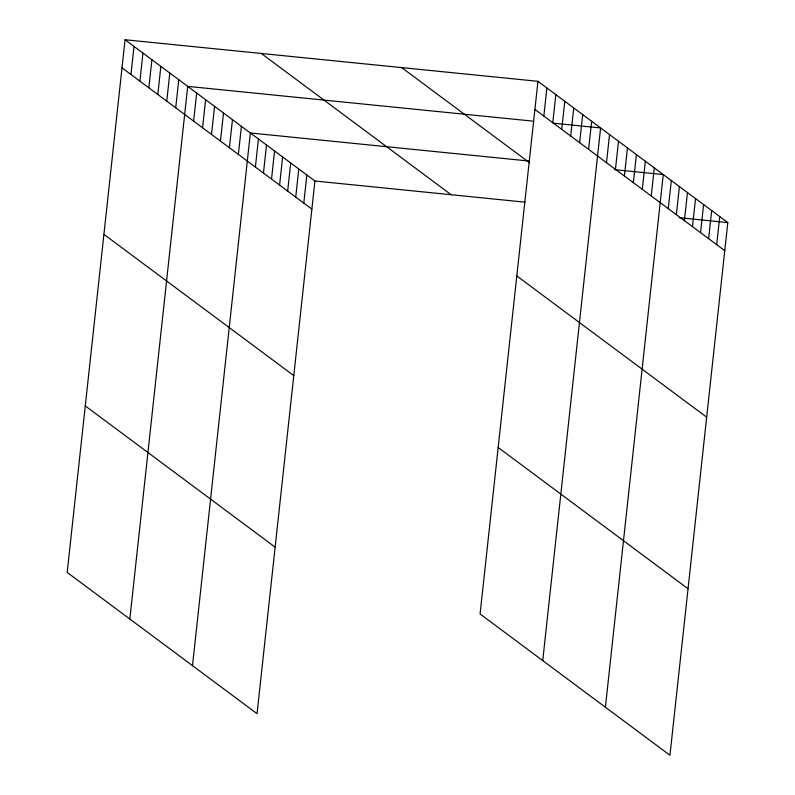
<?xml version="1.0" encoding="UTF-8"?>
<svg xmlns="http://www.w3.org/2000/svg" width="795" height="795" viewBox="0 0 795 795"><rect width="100%" height="100%" fill="white"/><g stroke="black" fill="none" stroke-linecap="round" stroke-linejoin="round"><path stroke-width="1.19" d="M125.053 39.75L67.187 572.42L257.053 713.681L314.919 181.012L125.053 39.75L537.947 81.319L727.813 222.58L669.947 755.25L480.081 613.988L537.947 81.319M130.956 74.501L134.007 46.408M139.91 81.16L142.961 53.066M148.854 87.818L151.915 59.724M157.808 94.476L160.858 66.382M166.761 101.134L169.812 73.051M175.715 107.792L178.766 79.709M129.843 619.037L187.709 86.367L532.471 121.079M193.612 121.118L196.663 93.025M202.566 127.776L205.617 99.683M211.51 134.435L214.561 106.341M220.463 141.093L223.514 112.999M229.417 147.751L232.468 119.657M238.371 154.409L241.422 126.316M192.499 665.654L250.365 132.984L529.44 161.077M255.384 167.069L258.435 138.986M263.453 173.081L266.504 144.988M271.522 179.084L274.573 150.99M279.592 185.086L282.642 156.993M287.661 191.088L290.712 162.995M295.73 197.09L298.781 168.997M303.799 203.093L306.85 174.999M543.84 116.07L546.89 87.977M552.793 122.728L555.844 94.635M561.747 129.386L564.798 101.293M570.691 136.044L573.752 107.961M579.644 142.702L582.695 114.619M588.598 149.371L591.649 121.277M542.737 660.605L600.603 127.935L553.151 123.155M606.496 162.687L609.546 134.594M615.449 169.345L618.5 141.252M624.403 176.003L627.454 147.91M633.347 182.661L636.407 154.568M642.3 189.319L645.351 161.226M651.254 195.977L654.305 167.894M605.393 707.222L663.259 174.552L614.595 169.653M668.277 208.648L671.328 180.554M676.346 214.65L679.397 186.557M684.416 220.652L687.466 192.559M692.485 226.655L695.536 198.561M700.554 232.657L703.605 204.563M708.623 238.659L711.674 210.566M716.693 244.661L719.743 216.568M314.919 181.012L525.058 202.168M679.149 217.681L727.813 222.58M534.896 109.412L724.762 250.664M401.694 67.605L529.689 162.836M261.307 53.464L451.172 194.725M516.8 275.925L706.666 417.176M122.003 67.843L311.869 209.095M498.167 447.476L688.033 588.737M103.916 234.356L293.782 375.608M85.284 405.907L275.149 547.169"/></g></svg>
